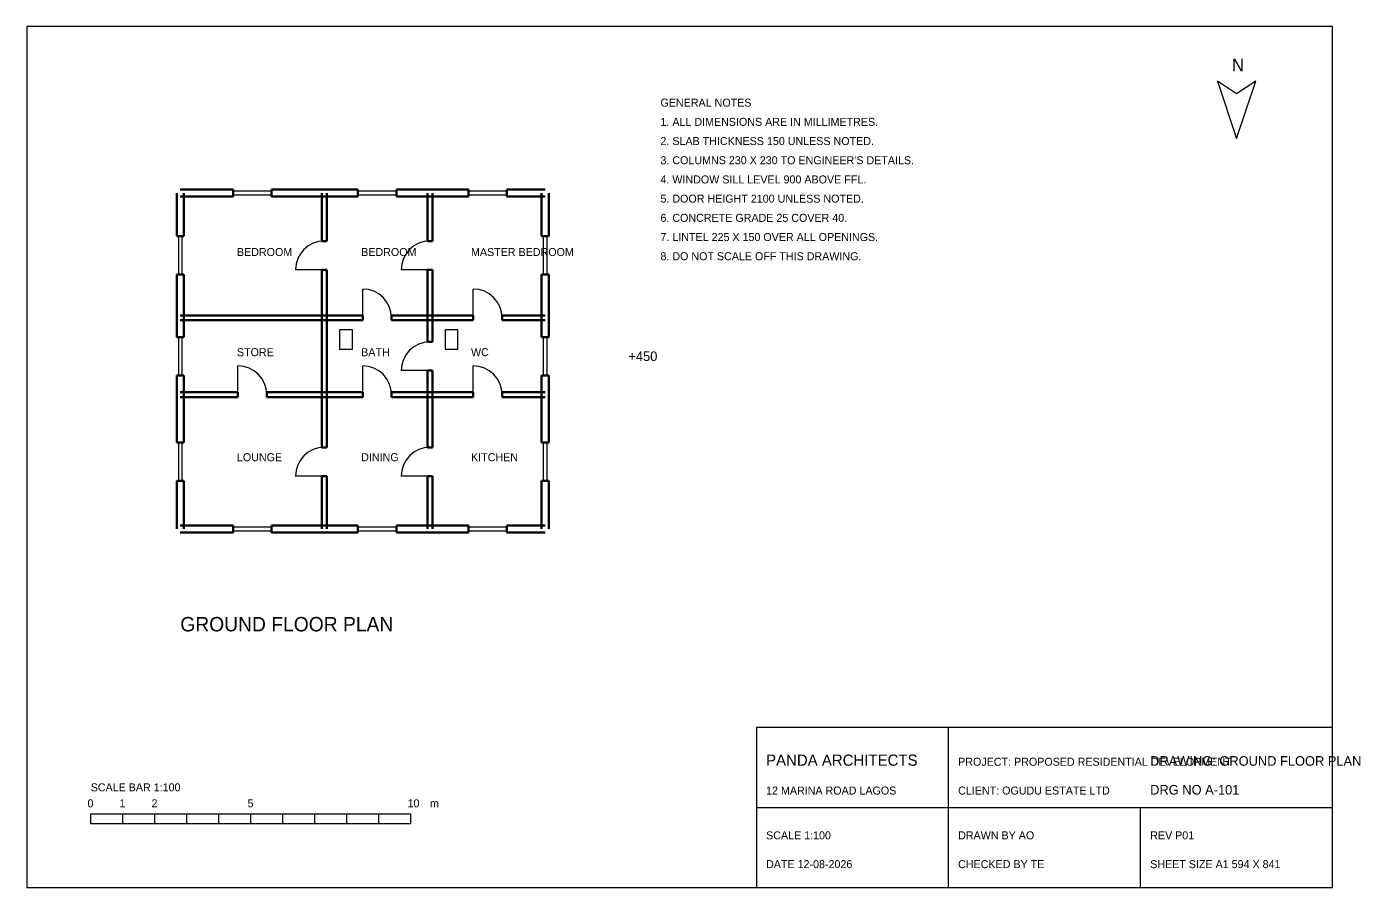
# Model space of a CAD drawing. Header units: millimetres. Extents: x 0 to 126500, y -11200 to 15700.
# Drawn here: x 0 to 41665, y -11200 to 15700 of the extents above; entities that cross this region are included whole.
import ezdxf

# ---------------------------------------------------------------- set-up
doc = ezdxf.new("R2010")
doc.units = ezdxf.units.MM
doc.layers.get('0').update_dxf_attribs({"color": 1, "linetype": 'CONTINUOUS'})
for name, color, linetype in [('DOOR', 3, 'CONTINUOUS'), ('SANITARY', 6, 'CONTINUOUS'), ('TEXT', 5, 'CONTINUOUS'), ('WALL', 4, 'CONTINUOUS'), ('WIND', 2, 'CONTINUOUS')]:
    doc.layers.add(name, color=color, linetype=linetype)

# ---------------------------------------------------------------- blocks, each defined once
blk = doc.blocks.new('TITLEBLOCK-A1')
for p, q in [((6000, 0), (6000, 5000)), ((0, 2500), (18000, 2500)), ((12000, 0), (12000, 2500))]:
    blk.add_line(p, q)
blk.add_lwpolyline([(0, 0), (18000, 0), (18000, 5000), (0, 5000)], close=True)
for s, height, p in [('PANDA ARCHITECTS', 350, (300, 3800)), ('PROJECT: PROPOSED RESIDENTIAL DEVELOPMENT', 250, (6300, 3800)), ('12 MARINA ROAD LAGOS', 250, (300, 2900)), ('CLIENT: OGUDU ESTATE LTD', 250, (6300, 2900)), ('SCALE 1:100', 250, (300, 1500)), ('DRAWN BY AO', 250, (6300, 1500)), ('REV P01', 250, (12300, 1500)), ('DATE 12-08-2026', 250, (300, 600)), ('CHECKED BY TE', 250, (6300, 600)), ('SHEET SIZE A1 594 X 841', 250, (12300, 600))]:
    blk.add_text(s, height=height).set_placement(p)

msp = doc.modelspace()

# ---------------------------------------------------------------- linework, layer by layer
for p, q in [((40800, 15700), (0, 15700)), ((0, 15700), (0, -11200)), ((40800, -11200), (40800, 15700)), ((2000, -8900), (12000, -8900)), ((2000, -9200), (2000, -8900)), ((3000, -9200), (3000, -8900)), ((4000, -9200), (4000, -8900)), ((5000, -9200), (5000, -8900)), ((6000, -9200), (6000, -8900)), ((7000, -9200), (7000, -8900)), ((8000, -9200), (8000, -8900)), ((9000, -9200), (9000, -8900)), ((10000, -9200), (10000, -8900)), ((11000, -9200), (11000, -8900)), ((12000, -9200), (12000, -8900)), ((2000, -9200), (12000, -9200)), ((0, -11200), (40800, -11200))]:
    msp.add_line(p, q)
msp.add_lwpolyline([(37800, 12200), (38400, 14000), (37800, 13600), (37200, 14000)], close=True)
at = {"layer": 'DOOR'}
for p, q in [((9300, 8100), (8400, 8100)), ((12600, 8100), (11700, 8100)), ((10500, 6600), (10500, 7500)), ((13950, 6600), (13950, 7500)), ((6600, 4200), (6600, 5100)), ((10500, 4200), (10500, 5100)), ((13950, 4200), (13950, 5100)), ((12600, 4950), (11700, 4950)), ((9300, 1650), (8400, 1650)), ((12600, 1650), (11700, 1650))]:
    msp.add_line(p, q, dxfattribs=at)
for centre, start, end in [((9300, 8100), 90, 180), ((12600, 8100), 90, 180), ((10500, 6600), 0, 90), ((13950, 6600), 0, 90), ((12600, 4950), 90, 180), ((6600, 4200), 0, 90), ((10500, 4200), 0, 90), ((13950, 4200), 0, 90), ((9300, 1650), 90, 180), ((12600, 1650), 90, 180)]:
    msp.add_arc(centre, 900, start, end, dxfattribs=at)
at = {"layer": 'SANITARY'}
for points in [[(9775, 5625), (10175, 5625), (10175, 6225), (9775, 6225)], [(13075, 5625), (13475, 5625), (13475, 6225), (13075, 6225)]]:
    msp.add_lwpolyline(points, close=True, dxfattribs=at)
at = {"layer": 'WALL', "lineweight": 50}
for p, q in [((4687.5, 9150), (4687.5, 10500)), ((6450, 10612.5), (4800, 10612.5)), ((4912.5, 10500), (4912.5, 9150)), ((6450, 10387.5), (6450, 10612.5)), ((9300, 10612.5), (7650, 10612.5)), ((7650, 10387.5), (7650, 10612.5)), ((9225, 9000), (9225, 10500)), ((10350, 10612.5), (9300, 10612.5)), ((9375, 10500), (9375, 9000)), ((10350, 10387.5), (10350, 10612.5)), ((12600, 10612.5), (11550, 10612.5)), ((11550, 10387.5), (11550, 10612.5)), ((12525, 9000), (12525, 10500)), ((13800, 10612.5), (12600, 10612.5)), ((12675, 10500), (12675, 9000)), ((13800, 10387.5), (13800, 10612.5)), ((16200, 10612.5), (15000, 10612.5)), ((15000, 10387.5), (15000, 10612.5)), ((16087.5, 9150), (16087.5, 10500)), ((16312.5, 10500), (16312.5, 9150)), ((4800, 10387.5), (6450, 10387.5)), ((7650, 10387.5), (9300, 10387.5)), ((9300, 10387.5), (10350, 10387.5)), ((11550, 10387.5), (12600, 10387.5)), ((12600, 10387.5), (13800, 10387.5)), ((15000, 10387.5), (16200, 10387.5)), ((4687.5, 9150), (4912.5, 9150)), ((9225, 9000), (9375, 9000)), ((12525, 9000), (12675, 9000)), ((16087.5, 9150), (16312.5, 9150)), ((4687.5, 6600), (4687.5, 7950)), ((4687.5, 7950), (4912.5, 7950)), ((4912.5, 7950), (4912.5, 6600)), ((9225, 6600), (9225, 8100)), ((9225, 8100), (9375, 8100)), ((9375, 8100), (9375, 6600)), ((12525, 6600), (12525, 8100)), ((12525, 8100), (12675, 8100)), ((12675, 8100), (12675, 6600)), ((16087.5, 6600), (16087.5, 7950)), ((16087.5, 7950), (16312.5, 7950)), ((16312.5, 7950), (16312.5, 6600)), ((9300, 6675), (4800, 6675)), ((10500, 6675), (9300, 6675)), ((10500, 6525), (10500, 6675)), ((12600, 6675), (11400, 6675)), ((11400, 6525), (11400, 6675)), ((13950, 6675), (12600, 6675)), ((13950, 6525), (13950, 6675)), ((16200, 6675), (14850, 6675)), ((14850, 6525), (14850, 6675)), ((4687.5, 6000), (4687.5, 6600)), ((4800, 6525), (9300, 6525)), ((4912.5, 6600), (4912.5, 6000)), ((9225, 4200), (9225, 6600)), ((9300, 6525), (10500, 6525)), ((9375, 6600), (9375, 4200)), ((11400, 6525), (12600, 6525)), ((12525, 5850), (12525, 6600)), ((12600, 6525), (13950, 6525)), ((12675, 6600), (12675, 5850)), ((14850, 6525), (16200, 6525)), ((16087.5, 6000), (16087.5, 6600)), ((16312.5, 6600), (16312.5, 6000)), ((4687.5, 6000), (4912.5, 6000)), ((12525, 5850), (12675, 5850)), ((16087.5, 6000), (16312.5, 6000)), ((4687.5, 4200), (4687.5, 4800)), ((4687.5, 4800), (4912.5, 4800)), ((4912.5, 4800), (4912.5, 4200)), ((12525, 4200), (12525, 4950)), ((12525, 4950), (12675, 4950)), ((12675, 4950), (12675, 4200)), ((16087.5, 4200), (16087.5, 4800)), ((16087.5, 4800), (16312.5, 4800)), ((16312.5, 4800), (16312.5, 4200)), ((4687.5, 2700), (4687.5, 4200)), ((6600, 4275), (4800, 4275)), ((4912.5, 4200), (4912.5, 2700)), ((6600, 4125), (6600, 4275)), ((9300, 4275), (7500, 4275)), ((7500, 4125), (7500, 4275)), ((9225, 2550), (9225, 4200)), ((10500, 4275), (9300, 4275)), ((9375, 4200), (9375, 2550)), ((10500, 4125), (10500, 4275)), ((12600, 4275), (11400, 4275)), ((11400, 4125), (11400, 4275)), ((12525, 2550), (12525, 4200)), ((13950, 4275), (12600, 4275)), ((12675, 4200), (12675, 2550)), ((13950, 4125), (13950, 4275)), ((16200, 4275), (14850, 4275)), ((14850, 4125), (14850, 4275)), ((16087.5, 2700), (16087.5, 4200)), ((16312.5, 4200), (16312.5, 2700)), ((4800, 4125), (6600, 4125)), ((7500, 4125), (9300, 4125)), ((9300, 4125), (10500, 4125)), ((11400, 4125), (12600, 4125)), ((12600, 4125), (13950, 4125)), ((14850, 4125), (16200, 4125)), ((4687.5, 2700), (4912.5, 2700)), ((9225, 2550), (9375, 2550)), ((12525, 2550), (12675, 2550)), ((16087.5, 2700), (16312.5, 2700)), ((4687.5, 0), (4687.5, 1500)), ((4687.5, 1500), (4912.5, 1500)), ((4912.5, 1500), (4912.5, 0)), ((9225, 0), (9225, 1650)), ((9225, 1650), (9375, 1650)), ((9375, 1650), (9375, 0)), ((12525, 0), (12525, 1650)), ((12525, 1650), (12675, 1650)), ((12675, 1650), (12675, 0)), ((16087.5, 0), (16087.5, 1500)), ((16087.5, 1500), (16312.5, 1500)), ((16312.5, 1500), (16312.5, 0)), ((6450, 112.5), (4800, 112.5)), ((6450, -112.5), (6450, 112.5)), ((9300, 112.5), (7650, 112.5)), ((7650, -112.5), (7650, 112.5)), ((10350, 112.5), (9300, 112.5)), ((10350, -112.5), (10350, 112.5)), ((12600, 112.5), (11550, 112.5)), ((11550, -112.5), (11550, 112.5)), ((13800, 112.5), (12600, 112.5)), ((13800, -112.5), (13800, 112.5)), ((16200, 112.5), (15000, 112.5)), ((15000, -112.5), (15000, 112.5)), ((4800, -112.5), (6450, -112.5)), ((7650, -112.5), (9300, -112.5)), ((9300, -112.5), (10350, -112.5)), ((11550, -112.5), (12600, -112.5)), ((12600, -112.5), (13800, -112.5)), ((15000, -112.5), (16200, -112.5))]:
    msp.add_line(p, q, dxfattribs=at)
at = {"layer": 'WIND'}
for points in [[(6450, 10440), (7650, 10440), (7650, 10560), (6450, 10560)], [(10350, 10440), (11550, 10440), (11550, 10560), (10350, 10560)], [(13800, 10440), (15000, 10440), (15000, 10560), (13800, 10560)], [(4740, 7950), (4860, 7950), (4860, 9150), (4740, 9150)], [(16140, 7950), (16260, 7950), (16260, 9150), (16140, 9150)], [(4740, 4800), (4860, 4800), (4860, 6000), (4740, 6000)], [(16140, 4800), (16260, 4800), (16260, 6000), (16140, 6000)], [(4740, 1500), (4860, 1500), (4860, 2700), (4740, 2700)], [(16140, 1500), (16260, 1500), (16260, 2700), (16140, 2700)], [(6450, -60), (7650, -60), (7650, 60), (6450, 60)], [(10350, -60), (11550, -60), (11550, 60), (10350, 60)], [(13800, -60), (15000, -60), (15000, 60), (13800, 60)]]:
    msp.add_lwpolyline(points, close=True, dxfattribs=at)

# ---------------------------------------------------------------- block references
msp.add_blockref('TITLEBLOCK-A1', (22800, -11200))

# ---------------------------------------------------------------- texts
for s, height, p in [('N', 400, (37650, 14300)), ('GENERAL NOTES', 250, (19800, 13200)), ('1. ALL DIMENSIONS ARE IN MILLIMETRES.', 250, (19800, 12600)), ('2. SLAB THICKNESS 150 UNLESS NOTED.', 250, (19800, 12000)), ("3. COLUMNS 230 X 230 TO ENGINEER'S DETAILS.", 250, (19800, 11400)), ('4. WINDOW SILL LEVEL 900 ABOVE FFL.', 250, (19800, 10800)), ('5. DOOR HEIGHT 2100 UNLESS NOTED.', 250, (19800, 10200)), ('6. CONCRETE GRADE 25 COVER 40.', 250, (19800, 9600)), ('7. LINTEL 225 X 150 OVER ALL OPENINGS.', 250, (19800, 9000)), ('8. DO NOT SCALE OFF THIS DRAWING.', 250, (19800, 8400)), ('DRAWING: GROUND FLOOR PLAN', 300, (35100, -7400)), ('SCALE BAR 1:100', 250, (2000, -8200)), ('DRG NO A-101', 300, (35100, -8300)), ('0', 250, (1900, -8700)), ('1', 250, (2900, -8700)), ('2', 250, (3900, -8700)), ('5', 250, (6900, -8700)), ('10', 250, (11900, -8700)), ('m', 250, (12600, -8700))]:
    msp.add_text(s, height=height).set_placement(p)
at = {"layer": 'TEXT'}
for s, height, p in [('BEDROOM', 250, (6568.8, 8531.2)), ('BEDROOM', 250, (10450, 8531.2)), ('MASTER BEDROOM', 250, (13881.2, 8531.2)), ('STORE', 250, (6568.8, 5400)), ('BATH', 250, (10450, 5400)), ('WC', 250, (13881.2, 5400)), ('+450', 300, (18800, 5250)), ('LOUNGE', 250, (6568.8, 2118.8)), ('DINING', 250, (10450, 2118.8)), ('KITCHEN', 250, (13881.2, 2118.8)), ('GROUND FLOOR PLAN', 450, (4800, -3200))]:
    msp.add_text(s, height=height, dxfattribs=at).set_placement(p)

doc.saveas('drawing.dxf')
